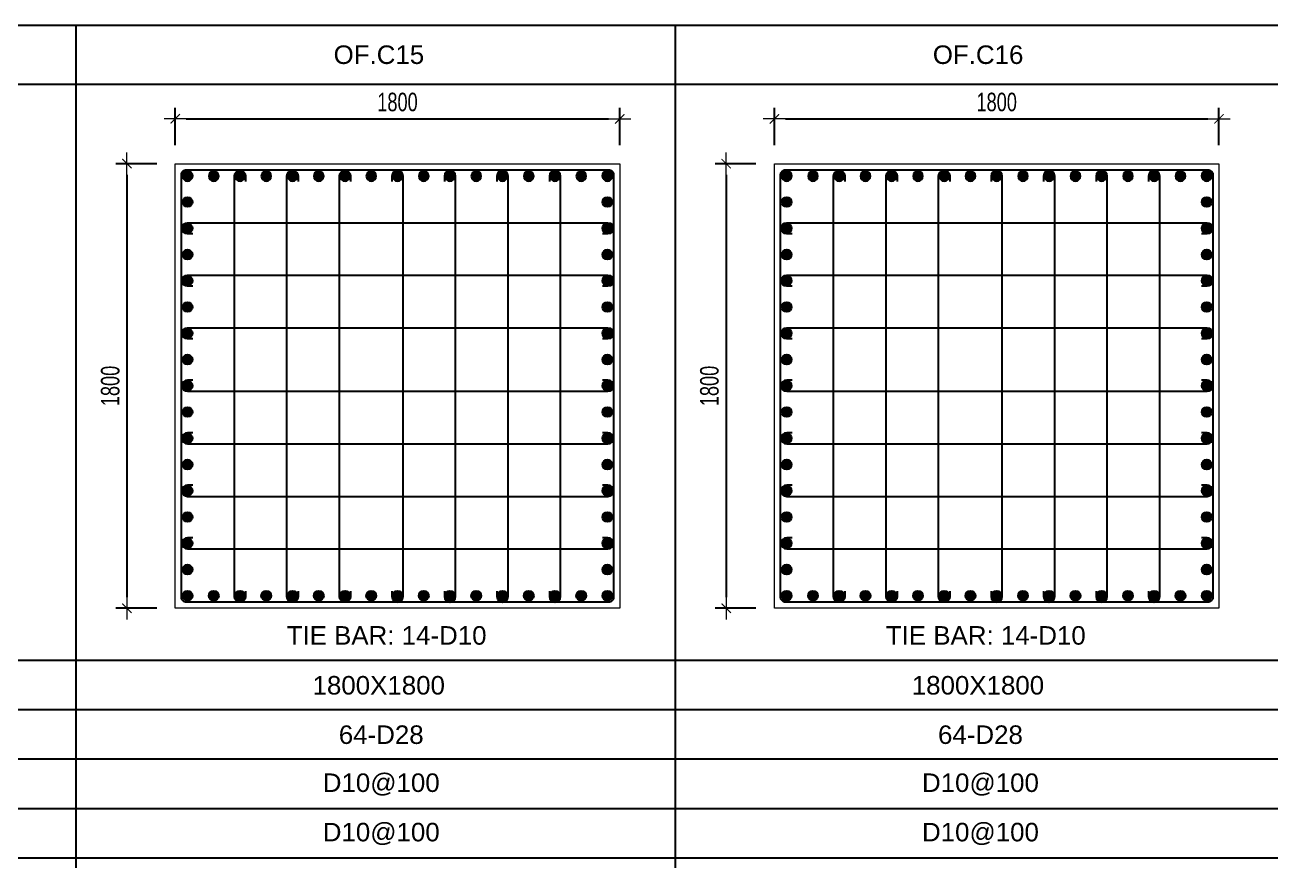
# Model space of a CAD drawing. Header units: millimetres. Extents: x 49323 to 380960, y -6102 to 181761.
# Drawn here: x 373276 to 378349, y 80510 to 83894 of the extents above; entities that cross this region are included whole.
import ezdxf
from ezdxf.enums import TextEntityAlignment as Align

# ---------------------------------------------------------------- set-up
doc = ezdxf.new("R2010")
doc.units = ezdxf.units.MM
doc.linetypes.add('CENTER2', pattern=[1.125, 0.75, -0.125, 0.125, -0.125])
doc.layers.get('Defpoints').update_dxf_attribs({"color": 151, "lineweight": 9})
for name, color, linetype in [('2', 2, 'Continuous'), ('CEN', 1, 'CENTER2'), ('STL', 3, 'Continuous'), ('TIT1', 3, 'Continuous')]:
    doc.layers.add(name, color=color, linetype=linetype)
doc.layers.add('NDC_S_CONTINUOUS', color=3, linetype='Continuous', lineweight=20)
doc.layers.add('NDC_S_DIM', color=1, linetype='Continuous', lineweight=15)
doc.styles.add('NDC_ARIAL', font='arial.ttf', dxfattribs={"width": 0.85})
doc.styles.add('NDC_DIM', font='', dxfattribs={"width": 0.75})
doc.styles.get('NDC_DIM').set_extended_font_data('Dotum')
doc.dimstyles.new('NDC_dim_30', dxfattribs={"dimscale": 30, "dimtxt": 2.5, "dimasz": 1.5, "dimexe": 1.5, "dimexo": 2.5, "dimgap": 1, "dimtad": 1, "dimdec": 0, "dimzin": 0, "dimdsep": 46, "dimtxsty": 'NDC_DIM', "dimblk": 'DIMMARK', "dimcen": 0.09, "dimdle": 1.2, "dimclrd": 1, "dimclre": 1, "dimclrt": 3, "dimadec": 0, "dimazin": 0, "dimtfac": 1, "dimtdec": 0, "dimtix": 1, "dimtofl": 0, "dimtmove": 0, "dimatfit": 3, "dimfxl": 8, "dimfxlon": 1, "dimtolj": 1, "dimtzin": 0, "dimarcsym": 0})

# ---------------------------------------------------------------- blocks, each defined once
blk = doc.blocks.new('DIMMARK')
at = {"layer": 'NDC_S_DIM', "color": 1}
blk.add_line((-1.5, 0), (1, 0), dxfattribs=at)
at = {"layer": 'NDC_S_DIM', "color": 2, "const_width": 0.1}
blk.add_lwpolyline([(-0.42, -0.42), (0.42, 0.42)], dxfattribs=at)
blk = doc.blocks.new('*D1985')
at = {"layer": 'Defpoints', "color": 0, "ltscale": 40, "transparency": 16777216}
for p in [(375683.9, 83514.4), (373883.9, 83332.8), (375683.9, 83332.8)]:
    blk.add_point(p, dxfattribs=at)
at = {"layer": 'NDC_S_DIM', "color": 1, "lineweight": -2, "ltscale": 40, "transparency": 16777216}
for p, q in [((373883.9, 83407.8), (373883.9, 83559.4)), ((375683.9, 83407.8), (375683.9, 83559.4)), ((373928.9, 83514.4), (375638.9, 83514.4))]:
    blk.add_line(p, q, dxfattribs=at)
at = {"layer": 'NDC_S_DIM', "color": 1, "lineweight": -2, "ltscale": 40, "transparency": 16777216, "xscale": 45, "yscale": 45, "zscale": 45, "rotation": 180}
blk.add_blockref('DIMMARK', (373883.9, 83514.4), dxfattribs=at)
at = {"layer": 'NDC_S_DIM', "color": 1, "lineweight": -2, "ltscale": 40, "transparency": 16777216, "xscale": 45, "yscale": 45, "zscale": 45}
blk.add_blockref('DIMMARK', (375683.9, 83514.4), dxfattribs=at)
at = {"layer": 'NDC_S_DIM', "color": 3, "ltscale": 40, "transparency": 16777216, "insert": (374783.9, 83582), "char_height": 75, "attachment_point": 5, "style": 'NDC_DIM'}
blk.add_mtext('\\A1;1800', dxfattribs=at)
blk = doc.blocks.new('*D1986')
at = {"layer": 'Defpoints', "color": 0, "ltscale": 40, "transparency": 16777216}
for p in [(373883.9, 83332.8), (373688.6, 81532.8), (373883.9, 81532.8)]:
    blk.add_point(p, dxfattribs=at)
at = {"layer": 'NDC_S_DIM', "color": 1, "lineweight": -2, "ltscale": 40, "transparency": 16777216}
for p, q in [((373808.9, 83332.8), (373643.6, 83332.8)), ((373688.6, 83287.8), (373688.6, 81577.8)), ((373808.9, 81532.8), (373643.6, 81532.8))]:
    blk.add_line(p, q, dxfattribs=at)
at = {"layer": 'NDC_S_DIM', "color": 1, "lineweight": -2, "ltscale": 40, "transparency": 16777216, "xscale": 45, "yscale": 45, "zscale": 45}
for p, rotation in [((373688.6, 83332.8), 90), ((373688.6, 81532.8), 270)]:
    blk.add_blockref('DIMMARK', p, dxfattribs=dict(at, rotation=rotation))
at = {"layer": 'NDC_S_DIM', "color": 3, "ltscale": 40, "transparency": 16777216, "insert": (373621, 82432.8), "char_height": 75, "attachment_point": 5, "rotation": 90, "style": 'NDC_DIM'}
blk.add_mtext('\\A1;1800', dxfattribs=at)
blk = doc.blocks.new('8')
at = {"layer": '2'}
blk.add_hatch(color=256, dxfattribs=at).paths.add_polyline_path([(20, 0, 0.386127), (1.9, 19.9), (-1.9, 19.9, 0.386127), (-20, 0, 1)])
blk.add_circle((0, 0), 20, dxfattribs=at)
blk = doc.blocks.new('5')
at = {"layer": 'CEN', "rotation": 180}
blk.add_blockref('8', (0, 0), dxfattribs=at)
blk = doc.blocks.new('*U1940')
at = {"layer": 'STL', "xscale": -1, "rotation": 270}
blk.add_blockref('5', (0, 0), dxfattribs=at)
blk = doc.blocks.new('*U1941')
at = {"layer": 'NDC_S_DIM', "color": 0, "linetype": 'ByBlock', "lineweight": -2, "transparency": 16777216}
for p in [(308694.2, 70751.5), (308800.5, 70751.5), (308906.8, 70751.5), (309013.1, 70751.5), (309119.4, 70751.5), (309225.6, 70751.5), (309331.9, 70751.5), (309438.2, 70751.5), (309544.5, 70751.5), (309650.7, 70751.5), (309757, 70751.5), (309863.3, 70751.5), (309969.6, 70751.5), (310075.9, 70751.5), (310182.1, 70751.5), (310288.4, 70751.5), (310394.7, 70751.5)]:
    blk.add_blockref('*U1940', p, dxfattribs=at)
blk = doc.blocks.new('*U1942')
at = {"layer": 'STL', "xscale": -1, "rotation": 270}
blk.add_blockref('5', (0, 0), dxfattribs=at)
blk = doc.blocks.new('*U1943')
at = {"layer": 'NDC_S_DIM', "color": 0, "linetype": 'ByBlock', "lineweight": -2, "transparency": 16777216}
for p in [(308694.2, 70751.5), (308800.5, 70751.5), (308906.8, 70751.5), (309013.1, 70751.5), (309119.4, 70751.5), (309225.6, 70751.5), (309331.9, 70751.5), (309438.2, 70751.5), (309544.5, 70751.5), (309650.7, 70751.5), (309757, 70751.5), (309863.3, 70751.5), (309969.6, 70751.5), (310075.9, 70751.5), (310182.1, 70751.5), (310288.4, 70751.5), (310394.7, 70751.5)]:
    blk.add_blockref('*U1942', p, dxfattribs=at)
blk = doc.blocks.new('*U1951')
at = {"layer": 'STL', "xscale": -1, "rotation": 270}
blk.add_blockref('5', (0, 0), dxfattribs=at)
blk = doc.blocks.new('*U1952')
at = {"layer": 'NDC_S_DIM', "color": 0, "linetype": 'ByBlock', "lineweight": -2, "transparency": 16777216}
for p in [(308694.2, 70751.5), (308800.5, 70751.5), (308906.8, 70751.5), (309013.1, 70751.5), (309119.4, 70751.5), (309225.6, 70751.5), (309331.9, 70751.5), (309438.2, 70751.5), (309544.5, 70751.5), (309650.7, 70751.5), (309757, 70751.5), (309863.3, 70751.5), (309969.6, 70751.5), (310075.9, 70751.5), (310182.1, 70751.5), (310288.4, 70751.5), (310394.7, 70751.5)]:
    blk.add_blockref('*U1951', p, dxfattribs=at)
blk = doc.blocks.new('*U1953')
at = {"layer": 'STL', "xscale": -1, "rotation": 270}
blk.add_blockref('5', (0, 0), dxfattribs=at)
blk = doc.blocks.new('*U1954')
at = {"layer": 'NDC_S_DIM', "color": 0, "linetype": 'ByBlock', "lineweight": -2, "transparency": 16777216}
for p in [(308694.2, 70751.5), (308800.5, 70751.5), (308906.8, 70751.5), (309013.1, 70751.5), (309119.4, 70751.5), (309225.6, 70751.5), (309331.9, 70751.5), (309438.2, 70751.5), (309544.5, 70751.5), (309650.7, 70751.5), (309757, 70751.5), (309863.3, 70751.5), (309969.6, 70751.5), (310075.9, 70751.5), (310182.1, 70751.5), (310288.4, 70751.5), (310394.7, 70751.5)]:
    blk.add_blockref('*U1953', p, dxfattribs=at)
blk = doc.blocks.new('*D1992')
at = {"layer": 'Defpoints', "color": 0, "ltscale": 40, "transparency": 16777216}
for p in [(378110, 83514.4), (376310, 83332.8), (378110, 83332.8)]:
    blk.add_point(p, dxfattribs=at)
at = {"layer": 'NDC_S_DIM', "color": 1, "lineweight": -2, "ltscale": 40, "transparency": 16777216}
for p, q in [((376310, 83407.8), (376310, 83559.4)), ((378110, 83407.8), (378110, 83559.4)), ((376355, 83514.4), (378065, 83514.4))]:
    blk.add_line(p, q, dxfattribs=at)
at = {"layer": 'NDC_S_DIM', "color": 1, "lineweight": -2, "ltscale": 40, "transparency": 16777216, "xscale": 45, "yscale": 45, "zscale": 45, "rotation": 180}
blk.add_blockref('DIMMARK', (376310, 83514.4), dxfattribs=at)
at = {"layer": 'NDC_S_DIM', "color": 1, "lineweight": -2, "ltscale": 40, "transparency": 16777216, "xscale": 45, "yscale": 45, "zscale": 45}
blk.add_blockref('DIMMARK', (378110, 83514.4), dxfattribs=at)
at = {"layer": 'NDC_S_DIM', "color": 3, "ltscale": 40, "transparency": 16777216, "insert": (377210, 83582), "char_height": 75, "attachment_point": 5, "style": 'NDC_DIM'}
blk.add_mtext('\\A1;1800', dxfattribs=at)
blk = doc.blocks.new('*D1993')
at = {"layer": 'Defpoints', "color": 0, "ltscale": 40, "transparency": 16777216}
for p in [(376310, 83332.8), (376114.7, 81532.8), (376310, 81532.8)]:
    blk.add_point(p, dxfattribs=at)
at = {"layer": 'NDC_S_DIM', "color": 1, "lineweight": -2, "ltscale": 40, "transparency": 16777216}
for p, q in [((376235, 83332.8), (376069.7, 83332.8)), ((376114.7, 83287.8), (376114.7, 81577.8)), ((376235, 81532.8), (376069.7, 81532.8))]:
    blk.add_line(p, q, dxfattribs=at)
at = {"layer": 'NDC_S_DIM', "color": 1, "lineweight": -2, "ltscale": 40, "transparency": 16777216, "xscale": 45, "yscale": 45, "zscale": 45}
for p, rotation in [((376114.7, 83332.8), 90), ((376114.7, 81532.8), 270)]:
    blk.add_blockref('DIMMARK', p, dxfattribs=dict(at, rotation=rotation))
at = {"layer": 'NDC_S_DIM', "color": 3, "ltscale": 40, "transparency": 16777216, "insert": (376047.1, 82432.8), "char_height": 75, "attachment_point": 5, "rotation": 90, "style": 'NDC_DIM'}
blk.add_mtext('\\A1;1800', dxfattribs=at)
blk = doc.blocks.new('*U1961')
at = {"layer": 'STL', "xscale": -1, "rotation": 270}
blk.add_blockref('5', (0, 0), dxfattribs=at)
blk = doc.blocks.new('*U1962')
at = {"layer": 'NDC_S_DIM', "color": 0, "linetype": 'ByBlock', "lineweight": -2, "transparency": 16777216}
for p in [(308694.2, 70751.5), (308800.5, 70751.5), (308906.8, 70751.5), (309013.1, 70751.5), (309119.4, 70751.5), (309225.6, 70751.5), (309331.9, 70751.5), (309438.2, 70751.5), (309544.5, 70751.5), (309650.7, 70751.5), (309757, 70751.5), (309863.3, 70751.5), (309969.6, 70751.5), (310075.9, 70751.5), (310182.1, 70751.5), (310288.4, 70751.5), (310394.7, 70751.5)]:
    blk.add_blockref('*U1961', p, dxfattribs=at)
blk = doc.blocks.new('*U1967')
at = {"layer": 'STL', "xscale": -1, "rotation": 270}
blk.add_blockref('5', (0, 0), dxfattribs=at)
blk = doc.blocks.new('*U1968')
at = {"layer": 'NDC_S_DIM', "color": 0, "linetype": 'ByBlock', "lineweight": -2, "transparency": 16777216}
for p in [(308694.2, 70751.5), (308800.5, 70751.5), (308906.8, 70751.5), (309013.1, 70751.5), (309119.4, 70751.5), (309225.6, 70751.5), (309331.9, 70751.5), (309438.2, 70751.5), (309544.5, 70751.5), (309650.7, 70751.5), (309757, 70751.5), (309863.3, 70751.5), (309969.6, 70751.5), (310075.9, 70751.5), (310182.1, 70751.5), (310288.4, 70751.5), (310394.7, 70751.5)]:
    blk.add_blockref('*U1967', p, dxfattribs=at)
blk = doc.blocks.new('*U1932')
at = {"layer": 'STL', "xscale": -1, "rotation": 270}
blk.add_blockref('5', (0, 0), dxfattribs=at)
blk = doc.blocks.new('*U1933')
at = {"layer": 'NDC_S_DIM', "color": 0, "linetype": 'ByBlock', "lineweight": -2, "transparency": 16777216}
for p in [(308694.2, 70751.5), (308800.5, 70751.5), (308906.8, 70751.5), (309013.1, 70751.5), (309119.4, 70751.5), (309225.6, 70751.5), (309331.9, 70751.5), (309438.2, 70751.5), (309544.5, 70751.5), (309650.7, 70751.5), (309757, 70751.5), (309863.3, 70751.5), (309969.6, 70751.5), (310075.9, 70751.5), (310182.1, 70751.5), (310288.4, 70751.5), (310394.7, 70751.5)]:
    blk.add_blockref('*U1932', p, dxfattribs=at)
blk = doc.blocks.new('*U1959')
at = {"layer": 'STL', "xscale": -1, "rotation": 270}
blk.add_blockref('5', (0, 0), dxfattribs=at)
blk = doc.blocks.new('*U1960')
at = {"layer": 'NDC_S_DIM', "color": 0, "linetype": 'ByBlock', "lineweight": -2, "transparency": 16777216}
for p in [(308694.2, 70751.5), (308800.5, 70751.5), (308906.8, 70751.5), (309013.1, 70751.5), (309119.4, 70751.5), (309225.6, 70751.5), (309331.9, 70751.5), (309438.2, 70751.5), (309544.5, 70751.5), (309650.7, 70751.5), (309757, 70751.5), (309863.3, 70751.5), (309969.6, 70751.5), (310075.9, 70751.5), (310182.1, 70751.5), (310288.4, 70751.5), (310394.7, 70751.5)]:
    blk.add_blockref('*U1959', p, dxfattribs=at)

msp = doc.modelspace()

# ---------------------------------------------------------------- linework, layer by layer
at = {"layer": '2', "lineweight": -2, "ltscale": 1000}
for points in [[(375658.9, 83287.8), (375658.9, 81577.8, -0.414214), (375638.9, 81557.8), (373928.9, 81557.8, -0.414214), (373908.9, 81577.8), (373908.9, 83287.8, -0.414214), (373928.9, 83307.8), (375638.9, 83307.8, -0.414214)], [(378085, 83287.8), (378085, 81577.8, -0.414214), (378065, 81557.8), (376355, 81557.8, -0.414214), (376335, 81577.8), (376335, 83287.8, -0.414214), (376355, 83307.8), (378065, 83307.8, -0.414214)]]:
    msp.add_lwpolyline(points, format="xyb", close=True, dxfattribs=at)
at = {"layer": '2'}
for points in [[(374168.8, 81602.5), (374168.8, 81580.3, -1), (374123.8, 81580.3), (374123.8, 83282.3, -1), (374168.8, 83282.3), (374168.8, 83260.2)], [(374381.3, 81602.5), (374381.3, 81580.3, -1), (374336.3, 81580.3), (374336.3, 83282.3, -1), (374381.3, 83282.3), (374381.3, 83260.2)], [(374593.9, 81602.5), (374593.9, 81580.3, -1), (374548.9, 81580.3), (374548.9, 83282.3, -1), (374593.9, 83282.3), (374593.9, 83260.2)], [(374761.4, 81602.5), (374761.4, 81580.3, 1), (374806.5, 81580.3), (374806.5, 83282.3, 1), (374761.4, 83282.3), (374761.4, 83260.2)], [(374974, 81602.5), (374974, 81580.3, 1), (375019, 81580.3), (375019, 83282.3, 1), (374974, 83282.3), (374974, 83260.2)], [(375186.6, 81602.5), (375186.6, 81580.3, 1), (375231.6, 81580.3), (375231.6, 83282.3, 1), (375186.6, 83282.3), (375186.6, 83260.2)], [(375399.1, 81602.5), (375399.1, 81580.3, 1), (375444.1, 81580.3), (375444.1, 83282.3, 1), (375399.1, 83282.3), (375399.1, 83260.2)], [(376594.9, 81602.5), (376594.9, 81580.3, -1), (376549.9, 81580.3), (376549.9, 83282.3, -1), (376594.9, 83282.3), (376594.9, 83260.2)], [(376807.4, 81602.5), (376807.4, 81580.3, -1), (376762.4, 81580.3), (376762.4, 83282.3, -1), (376807.4, 83282.3), (376807.4, 83260.2)], [(377020, 81602.5), (377020, 81580.3, -1), (376975, 81580.3), (376975, 83282.3, -1), (377020, 83282.3), (377020, 83260.2)], [(377187.5, 81602.5), (377187.5, 81580.3, 1), (377232.6, 81580.3), (377232.6, 83282.3, 1), (377187.5, 83282.3), (377187.5, 83260.2)], [(377400.1, 81602.5), (377400.1, 81580.3, 1), (377445.1, 81580.3), (377445.1, 83282.3, 1), (377400.1, 83282.3), (377400.1, 83260.2)], [(377612.6, 81602.5), (377612.6, 81580.3, 1), (377657.7, 81580.3), (377657.7, 83282.3, 1), (377612.6, 83282.3), (377612.6, 83260.2)], [(377825.2, 81602.5), (377825.2, 81580.3, 1), (377870.2, 81580.3), (377870.2, 83282.3, 1), (377825.2, 83282.3), (377825.2, 83260.2)], [(373955.9, 83048.7), (373933.7, 83048.7, -1), (373933.7, 83093.8), (375635.8, 83093.8, -1), (375635.8, 83048.7), (375613.6, 83048.7)], [(376382, 83048.7), (376359.8, 83048.7, -1), (376359.8, 83093.8), (378061.9, 83093.8, -1), (378061.9, 83048.7), (378039.7, 83048.7)], [(373955.9, 82836.2), (373933.7, 82836.2, -1), (373933.7, 82881.2), (375635.8, 82881.2, -1), (375635.8, 82836.2), (375613.6, 82836.2)], [(376382, 82836.2), (376359.8, 82836.2, -1), (376359.8, 82881.2), (378061.9, 82881.2, -1), (378061.9, 82836.2), (378039.7, 82836.2)], [(373955.9, 82623.6), (373933.7, 82623.6, -1), (373933.7, 82668.6), (375635.8, 82668.6, -1), (375635.8, 82623.6), (375613.6, 82623.6)], [(376382, 82623.6), (376359.8, 82623.6, -1), (376359.8, 82668.6), (378061.9, 82668.6, -1), (378061.9, 82623.6), (378039.7, 82623.6)], [(373955.9, 82456.1), (373933.7, 82456.1, 1), (373933.7, 82411.1), (375635.8, 82411.1, 1), (375635.8, 82456.1), (375613.6, 82456.1)], [(376382, 82456.1), (376359.8, 82456.1, 1), (376359.8, 82411.1), (378061.9, 82411.1, 1), (378061.9, 82456.1), (378039.7, 82456.1)], [(373955.9, 82243.5), (373933.7, 82243.5, 1), (373933.7, 82198.5), (375635.8, 82198.5, 1), (375635.8, 82243.5), (375613.6, 82243.5)], [(376382, 82243.5), (376359.8, 82243.5, 1), (376359.8, 82198.5), (378061.9, 82198.5, 1), (378061.9, 82243.5), (378039.7, 82243.5)], [(373955.9, 82031), (373933.7, 82031, 1), (373933.7, 81985.9), (375635.8, 81985.9, 1), (375635.8, 82031), (375613.6, 82031)], [(376382, 82031), (376359.8, 82031, 1), (376359.8, 81985.9), (378061.9, 81985.9, 1), (378061.9, 82031), (378039.7, 82031)], [(373955.9, 81818.4), (373933.7, 81818.4, 1), (373933.7, 81773.4), (375635.8, 81773.4, 1), (375635.8, 81818.4), (375613.6, 81818.4)], [(376382, 81818.4), (376359.8, 81818.4, 1), (376359.8, 81773.4), (378061.9, 81773.4, 1), (378061.9, 81818.4), (378039.7, 81818.4)]]:
    msp.add_lwpolyline(points, format="xyb", dxfattribs=at)
at = {"layer": 'NDC_S_CONTINUOUS', "ltscale": 70}
for points in [[(375683.9, 83332.8), (375683.9, 81532.8), (373883.9, 81532.8), (373883.9, 83332.8), (375683.9, 83332.8)], [(378110, 83332.8), (378110, 81532.8), (376310, 81532.8), (376310, 83332.8), (378110, 83332.8)]]:
    msp.add_lwpolyline(points, dxfattribs=at)
at = {"layer": 'TIT1', "color": 2}
msp.add_line((364149.8, 83894), (378348.7, 83894), dxfattribs=at)
at = {"layer": 'TIT1'}
for p, q in [((373482.1, 83894), (373482.1, 67994)), ((375908.2, 83894), (375908.2, 67994)), ((364149.8, 83654), (378348.7, 83654)), ((378348.7, 80521.3), (364149.8, 80521.3))]:
    msp.add_line(p, q, dxfattribs=at)
at = {"layer": 'TIT1', "color": 8}
for p, q in [((378348.7, 81321.3), (364149.8, 81321.3)), ((378348.7, 81121.3), (364149.8, 81121.3)), ((378348.7, 80921.3), (364149.8, 80921.3)), ((378348.7, 80721.3), (364149.8, 80721.3))]:
    msp.add_line(p, q, dxfattribs=at)

# ---------------------------------------------------------------- block references
at = {"layer": 'NDC_S_DIM', "xscale": -1}
for name, p, rotation in [('*U1952', (303182.2, -227110.9), 270), ('*U1954', (304882.6, -227110.9), 270), ('*U1933', (305608.3, -227110.9), 270), ('*U1960', (307308.7, -227110.9), 270), ('*U1943', (65239.5, 152334.9), 180), ('*U1968', (67665.6, 152334.9), 180)]:
    msp.add_blockref(name, p, dxfattribs=dict(at, rotation=rotation))
at = {"layer": 'NDC_S_DIM'}
for name, p in [('*U1941', (65239.5, 12530.8)), ('*U1962', (67665.6, 12530.8))]:
    msp.add_blockref(name, p, dxfattribs=at)

# ---------------------------------------------------------------- texts
at = {"layer": 'TIT1', "color": 2, "style": 'NDC_ARIAL'}
for s, p in [('OF.C15', (374708.6, 83774)), ('OF.C16', (377134.7, 83774))]:
    msp.add_text(s, height=75, dxfattribs=at).set_placement(p, align=Align.MIDDLE)
at = {"layer": 'TIT1', "style": 'NDC_ARIAL'}
for s, p in [('TIE BAR: 14-D10', (374739.8, 81423)), ('TIE BAR: 14-D10', (377165.9, 81423)), ('64-D28', (374718.1, 81021.1)), ('64-D28', (377144.2, 81021.1)), ('D10@100', (374718.1, 80821.1)), ('D10@100', (377144.2, 80821.1)), ('D10@100', (374718.1, 80621.1)), ('D10@100', (377144.2, 80621.1))]:
    msp.add_text(s, height=75, dxfattribs=at).set_placement(p, align=Align.MIDDLE)
at = {"layer": 'TIT1', "color": 6, "style": 'NDC_ARIAL'}
for p in [(374708, 81221.1), (377134.1, 81221.1)]:
    msp.add_text('1800X1800', height=75, dxfattribs=at).set_placement(p, align=Align.MIDDLE)

# ---------------------------------------------------------------- dimensions: what is measured, and where the dimension line sits
at = {"layer": 'NDC_S_DIM', "ltscale": 40}
for base, p1, p2, picture, middle in [((375683.9, 83514.4), (373883.9, 83332.8), (375683.9, 83332.8), '*D1985', (374783.9, 83582)), ((378110, 83514.4), (376310, 83332.8), (378110, 83332.8), '*D1992', (377210, 83582))]:
    dim = msp.add_linear_dim(base=base, p1=p1, p2=p2, dimstyle='NDC_dim_30', dxfattribs=at)
    dim.commit()
    dim.dimension.update_dxf_attribs({"geometry": picture, "text_midpoint": middle})
for base, p1, p2, picture, middle in [((373688.6, 81532.8), (373883.9, 83332.8), (373883.9, 81532.8), '*D1986', (373621, 82432.8)), ((376114.7, 81532.8), (376310, 83332.8), (376310, 81532.8), '*D1993', (376047.1, 82432.8))]:
    dim = msp.add_linear_dim(base=base, p1=p1, p2=p2, angle=90, dimstyle='NDC_dim_30', dxfattribs=at)
    dim.commit()
    dim.dimension.update_dxf_attribs({"geometry": picture, "text_midpoint": middle})

doc.saveas('drawing.dxf')
